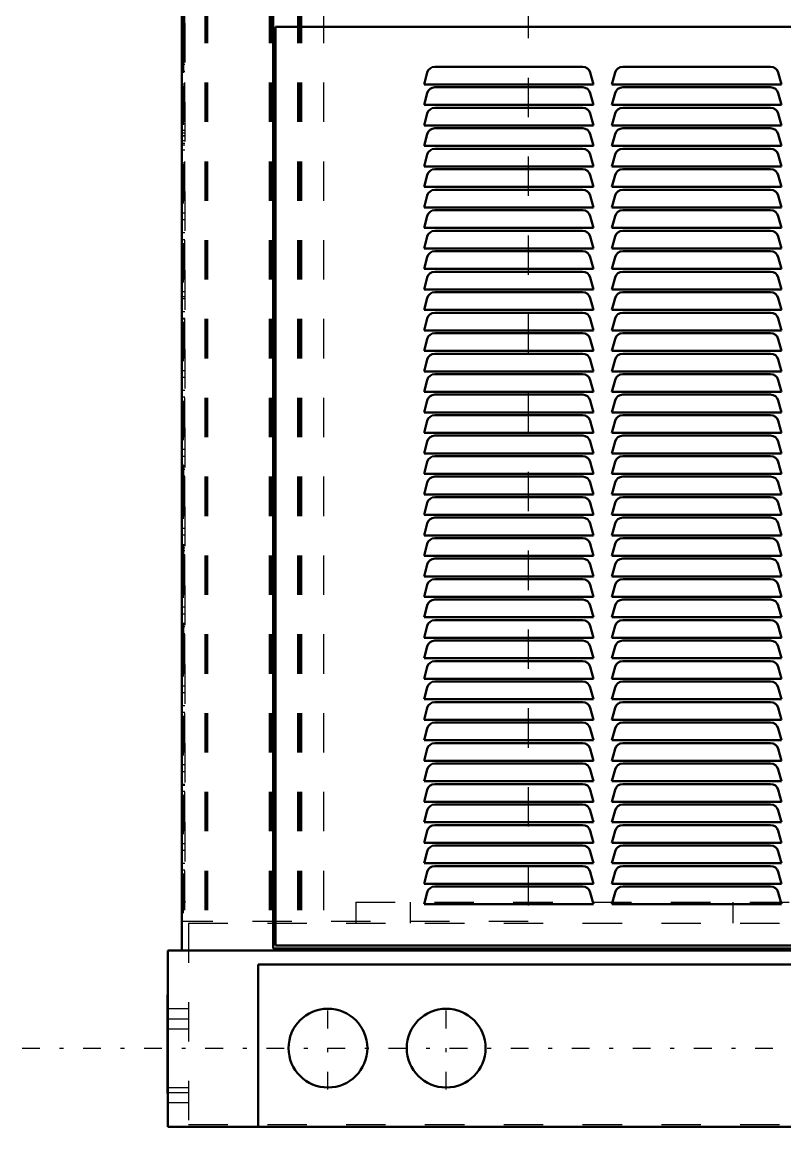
# Model space of a CAD drawing. Header units: inches. Extents: x -40.7 to 51, y -0.3 to 59.
# Drawn here: x -40.7 to -21.34, y 0 to 28.03 of the extents above; entities that cross this region are included whole.
import ezdxf

# ---------------------------------------------------------------- set-up
doc = ezdxf.new("R2010")
doc.units = ezdxf.units.IN
doc.header["$MEASUREMENT"] = 0
doc.linetypes.add('Center', pattern=[1.5, 0.45, -0.5, 0.05, -0.5])
doc.linetypes.add('Dashed', pattern=[2, 1, -1])
for name, color, linetype, lineweight in [('2d ConnectionPoints', 7, 'Continuous', 50), ('AM_0', 7, 'Continuous', 50), ('AM_7', 7, 'Center', 25), ('AM_9', 6, 'Dashed', 25)]:
    doc.layers.add(name, color=color, linetype=linetype, lineweight=lineweight)

msp = doc.modelspace()

# ---------------------------------------------------------------- linework, layer by layer
at = {"layer": '2d ConnectionPoints'}
msp.add_point((-36.646, 26.9), dxfattribs=at)
at = {"layer": 'AM_0'}
for p, q in [((-36.646, 52.60345), (-36.646, 4.475)), ((-34.329, 4.53), (-34.329, 52.42647)), ((-34.269, 27.912), (-8.239, 27.912)), ((-34.269, 4.6), (-34.269, 27.912)), ((-30.5, 26.45), (-30.41914, 26.75176)), ((-30.22596, 26.9), (-26.47404, 26.9)), ((-26.28086, 26.75176), (-26.2, 26.45)), ((-25.73, 26.45), (-25.64914, 26.75176)), ((-25.45596, 26.9), (-21.70404, 26.9)), ((-21.51086, 26.75176), (-21.43, 26.45)), ((-26.2, 26.45), (-30.5, 26.45)), ((-30.22596, 26.38), (-26.47404, 26.38)), ((-21.43, 26.45), (-25.73, 26.45)), ((-25.45596, 26.38), (-21.70404, 26.38)), ((-30.5, 25.93), (-30.41914, 26.23176)), ((-26.28086, 26.23176), (-26.2, 25.93)), ((-25.73, 25.93), (-25.64914, 26.23176)), ((-21.51086, 26.23176), (-21.43, 25.93)), ((-26.2, 25.93), (-30.5, 25.93)), ((-30.22596, 25.86), (-26.47404, 25.86)), ((-21.43, 25.93), (-25.73, 25.93)), ((-25.45596, 25.86), (-21.70404, 25.86)), ((-30.5, 25.41), (-30.41914, 25.71176)), ((-26.28086, 25.71176), (-26.2, 25.41)), ((-25.73, 25.41), (-25.64914, 25.71176)), ((-21.51086, 25.71176), (-21.43, 25.41)), ((-26.2, 25.41), (-30.5, 25.41)), ((-30.22596, 25.34), (-26.47404, 25.34)), ((-21.43, 25.41), (-25.73, 25.41)), ((-25.45596, 25.34), (-21.70404, 25.34)), ((-30.5, 24.89), (-30.41914, 25.19176)), ((-26.28086, 25.19176), (-26.2, 24.89)), ((-25.73, 24.89), (-25.64914, 25.19176)), ((-21.51086, 25.19176), (-21.43, 24.89)), ((-26.2, 24.89), (-30.5, 24.89)), ((-30.5, 24.37), (-30.41914, 24.67176)), ((-30.22596, 24.82), (-26.47404, 24.82)), ((-26.28086, 24.67176), (-26.2, 24.37)), ((-21.43, 24.89), (-25.73, 24.89)), ((-25.73, 24.37), (-25.64914, 24.67176)), ((-25.45596, 24.82), (-21.70404, 24.82)), ((-21.51086, 24.67176), (-21.43, 24.37)), ((-26.2, 24.37), (-30.5, 24.37)), ((-30.5, 23.85), (-30.41914, 24.15176)), ((-30.22596, 24.3), (-26.47404, 24.3)), ((-26.28086, 24.15176), (-26.2, 23.85)), ((-21.43, 24.37), (-25.73, 24.37)), ((-25.73, 23.85), (-25.64914, 24.15176)), ((-25.45596, 24.3), (-21.70404, 24.3)), ((-21.51086, 24.15176), (-21.43, 23.85)), ((-26.2, 23.85), (-30.5, 23.85)), ((-21.43, 23.85), (-25.73, 23.85)), ((-30.5, 23.33), (-30.41914, 23.63176)), ((-30.22596, 23.78), (-26.47404, 23.78)), ((-26.28086, 23.63176), (-26.2, 23.33)), ((-25.73, 23.33), (-25.64914, 23.63176)), ((-25.45596, 23.78), (-21.70404, 23.78)), ((-21.51086, 23.63176), (-21.43, 23.33)), ((-26.2, 23.33), (-30.5, 23.33)), ((-21.43, 23.33), (-25.73, 23.33)), ((-30.5, 22.81), (-30.41914, 23.11176)), ((-30.22596, 23.26), (-26.47404, 23.26)), ((-26.28086, 23.11176), (-26.2, 22.81)), ((-25.73, 22.81), (-25.64914, 23.11176)), ((-25.45596, 23.26), (-21.70404, 23.26)), ((-21.51086, 23.11176), (-21.43, 22.81)), ((-26.2, 22.81), (-30.5, 22.81)), ((-30.22596, 22.74), (-26.47404, 22.74)), ((-21.43, 22.81), (-25.73, 22.81)), ((-25.45596, 22.74), (-21.70404, 22.74)), ((-30.5, 22.29), (-30.41914, 22.59176)), ((-26.28086, 22.59176), (-26.2, 22.29)), ((-25.73, 22.29), (-25.64914, 22.59176)), ((-21.51086, 22.59176), (-21.43, 22.29)), ((-26.2, 22.29), (-30.5, 22.29)), ((-30.22596, 22.22), (-26.47404, 22.22)), ((-21.43, 22.29), (-25.73, 22.29)), ((-25.45596, 22.22), (-21.70404, 22.22)), ((-30.5, 21.77), (-30.41914, 22.07176)), ((-26.28086, 22.07176), (-26.2, 21.77)), ((-25.73, 21.77), (-25.64914, 22.07176)), ((-21.51086, 22.07176), (-21.43, 21.77)), ((-26.2, 21.77), (-30.5, 21.77)), ((-30.22596, 21.7), (-26.47404, 21.7)), ((-21.43, 21.77), (-25.73, 21.77)), ((-25.45596, 21.7), (-21.70404, 21.7)), ((-30.5, 21.25), (-30.41914, 21.55176)), ((-26.28086, 21.55176), (-26.2, 21.25)), ((-25.73, 21.25), (-25.64914, 21.55176)), ((-21.51086, 21.55176), (-21.43, 21.25)), ((-26.2, 21.25), (-30.5, 21.25)), ((-30.5, 20.73), (-30.41914, 21.03176)), ((-30.22596, 21.18), (-26.47404, 21.18)), ((-26.28086, 21.03176), (-26.2, 20.73)), ((-21.43, 21.25), (-25.73, 21.25)), ((-25.73, 20.73), (-25.64914, 21.03176)), ((-25.45596, 21.18), (-21.70404, 21.18)), ((-21.51086, 21.03176), (-21.43, 20.73)), ((-26.2, 20.73), (-30.5, 20.73)), ((-30.5, 20.21), (-30.41914, 20.51176)), ((-30.22596, 20.66), (-26.47404, 20.66)), ((-26.28086, 20.51176), (-26.2, 20.21)), ((-21.43, 20.73), (-25.73, 20.73)), ((-25.73, 20.21), (-25.64914, 20.51176)), ((-25.45596, 20.66), (-21.70404, 20.66)), ((-21.51086, 20.51176), (-21.43, 20.21)), ((-26.2, 20.21), (-30.5, 20.21)), ((-21.43, 20.21), (-25.73, 20.21)), ((-30.5, 19.69), (-30.41914, 19.99176)), ((-30.22596, 20.14), (-26.47404, 20.14)), ((-26.28086, 19.99176), (-26.2, 19.69)), ((-25.73, 19.69), (-25.64914, 19.99176)), ((-25.45596, 20.14), (-21.70404, 20.14)), ((-21.51086, 19.99176), (-21.43, 19.69)), ((-26.2, 19.69), (-30.5, 19.69)), ((-21.43, 19.69), (-25.73, 19.69)), ((-30.5, 19.17), (-30.41914, 19.47176)), ((-30.22596, 19.62), (-26.47404, 19.62)), ((-26.28086, 19.47176), (-26.2, 19.17)), ((-25.73, 19.17), (-25.64914, 19.47176)), ((-25.45596, 19.62), (-21.70404, 19.62)), ((-21.51086, 19.47176), (-21.43, 19.17)), ((-26.2, 19.17), (-30.5, 19.17)), ((-30.22596, 19.1), (-26.47404, 19.1)), ((-21.43, 19.17), (-25.73, 19.17)), ((-25.45596, 19.1), (-21.70404, 19.1)), ((-30.5, 18.65), (-30.41914, 18.95176)), ((-26.28086, 18.95176), (-26.2, 18.65)), ((-25.73, 18.65), (-25.64914, 18.95176)), ((-21.51086, 18.95176), (-21.43, 18.65)), ((-26.2, 18.65), (-30.5, 18.65)), ((-30.22596, 18.58), (-26.47404, 18.58)), ((-21.43, 18.65), (-25.73, 18.65)), ((-25.45596, 18.58), (-21.70404, 18.58)), ((-30.5, 18.13), (-30.41914, 18.43176)), ((-26.28086, 18.43176), (-26.2, 18.13)), ((-25.73, 18.13), (-25.64914, 18.43176)), ((-21.51086, 18.43176), (-21.43, 18.13)), ((-26.2, 18.13), (-30.5, 18.13)), ((-30.22596, 18.06), (-26.47404, 18.06)), ((-21.43, 18.13), (-25.73, 18.13)), ((-25.45596, 18.06), (-21.70404, 18.06)), ((-30.5, 17.61), (-30.41914, 17.91176)), ((-26.28086, 17.91176), (-26.2, 17.61)), ((-25.73, 17.61), (-25.64914, 17.91176)), ((-21.51086, 17.91176), (-21.43, 17.61)), ((-26.2, 17.61), (-30.5, 17.61)), ((-30.5, 17.09), (-30.41914, 17.39176)), ((-30.22596, 17.54), (-26.47404, 17.54)), ((-26.28086, 17.39176), (-26.2, 17.09)), ((-21.43, 17.61), (-25.73, 17.61)), ((-25.73, 17.09), (-25.64914, 17.39176)), ((-25.45596, 17.54), (-21.70404, 17.54)), ((-21.51086, 17.39176), (-21.43, 17.09)), ((-26.2, 17.09), (-30.5, 17.09)), ((-30.5, 16.57), (-30.41914, 16.87176)), ((-30.22596, 17.02), (-26.47404, 17.02)), ((-26.28086, 16.87176), (-26.2, 16.57)), ((-21.43, 17.09), (-25.73, 17.09)), ((-25.73, 16.57), (-25.64914, 16.87176)), ((-25.45596, 17.02), (-21.70404, 17.02)), ((-21.51086, 16.87176), (-21.43, 16.57)), ((-26.2, 16.57), (-30.5, 16.57)), ((-21.43, 16.57), (-25.73, 16.57)), ((-30.5, 16.05), (-30.41914, 16.35176)), ((-30.22596, 16.5), (-26.47404, 16.5)), ((-26.28086, 16.35176), (-26.2, 16.05)), ((-25.73, 16.05), (-25.64914, 16.35176)), ((-25.45596, 16.5), (-21.70404, 16.5)), ((-21.51086, 16.35176), (-21.43, 16.05)), ((-26.2, 16.05), (-30.5, 16.05)), ((-30.22596, 15.98), (-26.47404, 15.98)), ((-21.43, 16.05), (-25.73, 16.05)), ((-25.45596, 15.98), (-21.70404, 15.98)), ((-30.5, 15.53), (-30.41914, 15.83176)), ((-26.28086, 15.83176), (-26.2, 15.53)), ((-25.73, 15.53), (-25.64914, 15.83176)), ((-21.51086, 15.83176), (-21.43, 15.53)), ((-26.2, 15.53), (-30.5, 15.53)), ((-30.22596, 15.46), (-26.47404, 15.46)), ((-21.43, 15.53), (-25.73, 15.53)), ((-25.45596, 15.46), (-21.70404, 15.46)), ((-30.5, 15.01), (-30.41914, 15.31176)), ((-26.28086, 15.31176), (-26.2, 15.01)), ((-25.73, 15.01), (-25.64914, 15.31176)), ((-21.51086, 15.31176), (-21.43, 15.01)), ((-26.2, 15.01), (-30.5, 15.01)), ((-30.22596, 14.94), (-26.47404, 14.94)), ((-21.43, 15.01), (-25.73, 15.01)), ((-25.45596, 14.94), (-21.70404, 14.94)), ((-30.5, 14.49), (-30.41914, 14.79176)), ((-26.28086, 14.79176), (-26.2, 14.49)), ((-25.73, 14.49), (-25.64914, 14.79176)), ((-21.51086, 14.79176), (-21.43, 14.49)), ((-26.2, 14.49), (-30.5, 14.49)), ((-30.22596, 14.42), (-26.47404, 14.42)), ((-21.43, 14.49), (-25.73, 14.49)), ((-25.45596, 14.42), (-21.70404, 14.42)), ((-30.5, 13.97), (-30.41914, 14.27176)), ((-26.28086, 14.27176), (-26.2, 13.97)), ((-25.73, 13.97), (-25.64914, 14.27176)), ((-21.51086, 14.27176), (-21.43, 13.97)), ((-26.2, 13.97), (-30.5, 13.97)), ((-30.5, 13.45), (-30.41914, 13.75176)), ((-30.22596, 13.9), (-26.47404, 13.9)), ((-26.28086, 13.75176), (-26.2, 13.45)), ((-21.43, 13.97), (-25.73, 13.97)), ((-25.73, 13.45), (-25.64914, 13.75176)), ((-25.45596, 13.9), (-21.70404, 13.9)), ((-21.51086, 13.75176), (-21.43, 13.45)), ((-26.2, 13.45), (-30.5, 13.45)), ((-30.5, 12.93), (-30.41914, 13.23176)), ((-30.22596, 13.38), (-26.47404, 13.38)), ((-26.28086, 13.23176), (-26.2, 12.93)), ((-21.43, 13.45), (-25.73, 13.45)), ((-25.73, 12.93), (-25.64914, 13.23176)), ((-25.45596, 13.38), (-21.70404, 13.38)), ((-21.51086, 13.23176), (-21.43, 12.93)), ((-26.2, 12.93), (-30.5, 12.93)), ((-21.43, 12.93), (-25.73, 12.93)), ((-30.5, 12.41), (-30.41914, 12.71176)), ((-30.22596, 12.86), (-26.47404, 12.86)), ((-26.28086, 12.71176), (-26.2, 12.41)), ((-25.73, 12.41), (-25.64914, 12.71176)), ((-25.45596, 12.86), (-21.70404, 12.86)), ((-21.51086, 12.71176), (-21.43, 12.41)), ((-26.2, 12.41), (-30.5, 12.41)), ((-30.22596, 12.34), (-26.47404, 12.34)), ((-21.43, 12.41), (-25.73, 12.41)), ((-25.45596, 12.34), (-21.70404, 12.34)), ((-30.5, 11.89), (-30.41914, 12.19176)), ((-26.28086, 12.19176), (-26.2, 11.89)), ((-25.73, 11.89), (-25.64914, 12.19176)), ((-21.51086, 12.19176), (-21.43, 11.89)), ((-26.2, 11.89), (-30.5, 11.89)), ((-30.22596, 11.82), (-26.47404, 11.82)), ((-21.43, 11.89), (-25.73, 11.89)), ((-25.45596, 11.82), (-21.70404, 11.82)), ((-30.5, 11.37), (-30.41914, 11.67176)), ((-26.28086, 11.67176), (-26.2, 11.37)), ((-25.73, 11.37), (-25.64914, 11.67176)), ((-21.51086, 11.67176), (-21.43, 11.37)), ((-26.2, 11.37), (-30.5, 11.37)), ((-30.22596, 11.3), (-26.47404, 11.3)), ((-21.43, 11.37), (-25.73, 11.37)), ((-25.45596, 11.3), (-21.70404, 11.3)), ((-30.5, 10.85), (-30.41914, 11.15176)), ((-26.28086, 11.15176), (-26.2, 10.85)), ((-25.73, 10.85), (-25.64914, 11.15176)), ((-21.51086, 11.15176), (-21.43, 10.85)), ((-26.2, 10.85), (-30.5, 10.85)), ((-30.22596, 10.78), (-26.47404, 10.78)), ((-21.43, 10.85), (-25.73, 10.85)), ((-25.45596, 10.78), (-21.70404, 10.78)), ((-30.5, 10.33), (-30.41914, 10.63176)), ((-26.28086, 10.63176), (-26.2, 10.33)), ((-25.73, 10.33), (-25.64914, 10.63176)), ((-21.51086, 10.63176), (-21.43, 10.33)), ((-26.2, 10.33), (-30.5, 10.33)), ((-30.5, 9.81), (-30.41914, 10.11176)), ((-30.22596, 10.26), (-26.47404, 10.26)), ((-26.28086, 10.11176), (-26.2, 9.81)), ((-21.43, 10.33), (-25.73, 10.33)), ((-25.73, 9.81), (-25.64914, 10.11176)), ((-25.45596, 10.26), (-21.70404, 10.26)), ((-21.51086, 10.11176), (-21.43, 9.81)), ((-26.2, 9.81), (-30.5, 9.81)), ((-30.5, 9.29), (-30.41914, 9.59176)), ((-30.22596, 9.74), (-26.47404, 9.74)), ((-26.28086, 9.59176), (-26.2, 9.29)), ((-21.43, 9.81), (-25.73, 9.81)), ((-25.73, 9.29), (-25.64914, 9.59176)), ((-25.45596, 9.74), (-21.70404, 9.74)), ((-21.51086, 9.59176), (-21.43, 9.29)), ((-26.2, 9.29), (-30.5, 9.29)), ((-21.43, 9.29), (-25.73, 9.29)), ((-30.5, 8.77), (-30.41914, 9.07176)), ((-30.22596, 9.22), (-26.47404, 9.22)), ((-26.28086, 9.07176), (-26.2, 8.77)), ((-25.73, 8.77), (-25.64914, 9.07176)), ((-25.45596, 9.22), (-21.70404, 9.22)), ((-21.51086, 9.07176), (-21.43, 8.77)), ((-26.2, 8.77), (-30.5, 8.77)), ((-30.22596, 8.7), (-26.47404, 8.7)), ((-21.43, 8.77), (-25.73, 8.77)), ((-25.45596, 8.7), (-21.70404, 8.7)), ((-30.5, 8.25), (-30.41914, 8.55176)), ((-26.28086, 8.55176), (-26.2, 8.25)), ((-25.73, 8.25), (-25.64914, 8.55176)), ((-21.51086, 8.55176), (-21.43, 8.25)), ((-26.2, 8.25), (-30.5, 8.25)), ((-30.22596, 8.18), (-26.47404, 8.18)), ((-21.43, 8.25), (-25.73, 8.25)), ((-25.45596, 8.18), (-21.70404, 8.18)), ((-30.5, 7.73), (-30.41914, 8.03176)), ((-26.28086, 8.03176), (-26.2, 7.73)), ((-25.73, 7.73), (-25.64914, 8.03176)), ((-21.51086, 8.03176), (-21.43, 7.73)), ((-26.2, 7.73), (-30.5, 7.73)), ((-30.22596, 7.66), (-26.47404, 7.66)), ((-21.43, 7.73), (-25.73, 7.73)), ((-25.45596, 7.66), (-21.70404, 7.66)), ((-30.5, 7.21), (-30.41914, 7.51176)), ((-26.28086, 7.51176), (-26.2, 7.21)), ((-25.73, 7.21), (-25.64914, 7.51176)), ((-21.51086, 7.51176), (-21.43, 7.21)), ((-26.2, 7.21), (-30.5, 7.21)), ((-30.22596, 7.14), (-26.47404, 7.14)), ((-21.43, 7.21), (-25.73, 7.21)), ((-25.45596, 7.14), (-21.70404, 7.14)), ((-30.5, 6.69), (-30.41914, 6.99176)), ((-26.28086, 6.99176), (-26.2, 6.69)), ((-25.73, 6.69), (-25.64914, 6.99176)), ((-21.51086, 6.99176), (-21.43, 6.69)), ((-26.2, 6.69), (-30.5, 6.69)), ((-30.5, 6.17), (-30.41914, 6.47176)), ((-30.22596, 6.62), (-26.47404, 6.62)), ((-26.28086, 6.47176), (-26.2, 6.17)), ((-21.43, 6.69), (-25.73, 6.69)), ((-25.73, 6.17), (-25.64914, 6.47176)), ((-25.45596, 6.62), (-21.70404, 6.62)), ((-21.51086, 6.47176), (-21.43, 6.17)), ((-26.2, 6.17), (-30.5, 6.17)), ((-21.43, 6.17), (-25.73, 6.17)), ((-30.5, 5.65), (-30.41914, 5.95176)), ((-30.22596, 6.1), (-26.47404, 6.1)), ((-26.28086, 5.95176), (-26.2, 5.65)), ((-25.73, 5.65), (-25.64914, 5.95176)), ((-25.45596, 6.1), (-21.70404, 6.1)), ((-21.51086, 5.95176), (-21.43, 5.65)), ((-26.2, 5.65), (-30.5, 5.65)), ((-21.43, 5.65), (-25.73, 5.65)), ((-8.179, 4.53), (-34.329, 4.53)), ((-8.239, 4.6), (-34.269, 4.6)), ((-37, 4.475), (-37, 0)), ((-37, 4.475), (37, 4.475)), ((-34.7055, 0), (-34.7055, 4.119)), ((-34.7055, 4.119), (34.7055, 4.119)), ((-37.01, 3.35), (-37, 3.35)), ((-37.01, 3.35), (-37.01, 0.85)), ((-37.01, 0.85), (-37, 0.85)), ((-37, 0), (37, 0))]:
    msp.add_line(p, q, dxfattribs=at)
for centre in [(-32.938, 2), (-29.938, 2)]:
    msp.add_circle(centre, 1, dxfattribs=at)
for centre, start, end in [((-30.22596, 26.7), 90, 165), ((-26.47404, 26.7), 15, 90), ((-25.45596, 26.7), 90, 165), ((-21.70404, 26.7), 15, 90), ((-30.22596, 26.18), 90, 165), ((-26.47404, 26.18), 15, 90), ((-25.45596, 26.18), 90, 165), ((-21.70404, 26.18), 15, 90), ((-30.22596, 25.66), 90, 165), ((-26.47404, 25.66), 15, 90), ((-25.45596, 25.66), 90, 165), ((-21.70404, 25.66), 15, 90), ((-30.22596, 25.14), 90, 165), ((-26.47404, 25.14), 15, 90), ((-25.45596, 25.14), 90, 165), ((-21.70404, 25.14), 15, 90), ((-30.22596, 24.62), 90, 165), ((-26.47404, 24.62), 15, 90), ((-25.45596, 24.62), 90, 165), ((-21.70404, 24.62), 15, 90), ((-30.22596, 24.1), 90, 165), ((-26.47404, 24.1), 15, 90), ((-25.45596, 24.1), 90, 165), ((-21.70404, 24.1), 15, 90), ((-30.22596, 23.58), 90, 165), ((-26.47404, 23.58), 15, 90), ((-25.45596, 23.58), 90, 165), ((-21.70404, 23.58), 15, 90), ((-30.22596, 23.06), 90, 165), ((-26.47404, 23.06), 15, 90), ((-25.45596, 23.06), 90, 165), ((-21.70404, 23.06), 15, 90), ((-30.22596, 22.54), 90, 165), ((-26.47404, 22.54), 15, 90), ((-25.45596, 22.54), 90, 165), ((-21.70404, 22.54), 15, 90), ((-30.22596, 22.02), 90, 165), ((-26.47404, 22.02), 15, 90), ((-25.45596, 22.02), 90, 165), ((-21.70404, 22.02), 15, 90), ((-30.22596, 21.5), 90, 165), ((-26.47404, 21.5), 15, 90), ((-25.45596, 21.5), 90, 165), ((-21.70404, 21.5), 15, 90), ((-30.22596, 20.98), 90, 165), ((-26.47404, 20.98), 15, 90), ((-25.45596, 20.98), 90, 165), ((-21.70404, 20.98), 15, 90), ((-30.22596, 20.46), 90, 165), ((-26.47404, 20.46), 15, 90), ((-25.45596, 20.46), 90, 165), ((-21.70404, 20.46), 15, 90), ((-30.22596, 19.94), 90, 165), ((-26.47404, 19.94), 15, 90), ((-25.45596, 19.94), 90, 165), ((-21.70404, 19.94), 15, 90), ((-30.22596, 19.42), 90, 165), ((-26.47404, 19.42), 15, 90), ((-25.45596, 19.42), 90, 165), ((-21.70404, 19.42), 15, 90), ((-30.22596, 18.9), 90, 165), ((-26.47404, 18.9), 15, 90), ((-25.45596, 18.9), 90, 165), ((-21.70404, 18.9), 15, 90), ((-30.22596, 18.38), 90, 165), ((-26.47404, 18.38), 15, 90), ((-25.45596, 18.38), 90, 165), ((-21.70404, 18.38), 15, 90), ((-30.22596, 17.86), 90, 165), ((-26.47404, 17.86), 15, 90), ((-25.45596, 17.86), 90, 165), ((-21.70404, 17.86), 15, 90), ((-30.22596, 17.34), 90, 165), ((-26.47404, 17.34), 15, 90), ((-25.45596, 17.34), 90, 165), ((-21.70404, 17.34), 15, 90), ((-30.22596, 16.82), 90, 165), ((-26.47404, 16.82), 15, 90), ((-25.45596, 16.82), 90, 165), ((-21.70404, 16.82), 15, 90), ((-30.22596, 16.3), 90, 165), ((-26.47404, 16.3), 15, 90), ((-25.45596, 16.3), 90, 165), ((-21.70404, 16.3), 15, 90), ((-30.22596, 15.78), 90, 165), ((-26.47404, 15.78), 15, 90), ((-25.45596, 15.78), 90, 165), ((-21.70404, 15.78), 15, 90), ((-30.22596, 15.26), 90, 165), ((-26.47404, 15.26), 15, 90), ((-25.45596, 15.26), 90, 165), ((-21.70404, 15.26), 15, 90), ((-30.22596, 14.74), 90, 165), ((-26.47404, 14.74), 15, 90), ((-25.45596, 14.74), 90, 165), ((-21.70404, 14.74), 15, 90), ((-30.22596, 14.22), 90, 165), ((-26.47404, 14.22), 15, 90), ((-25.45596, 14.22), 90, 165), ((-21.70404, 14.22), 15, 90), ((-30.22596, 13.7), 90, 165), ((-26.47404, 13.7), 15, 90), ((-25.45596, 13.7), 90, 165), ((-21.70404, 13.7), 15, 90), ((-30.22596, 13.18), 90, 165), ((-26.47404, 13.18), 15, 90), ((-25.45596, 13.18), 90, 165), ((-21.70404, 13.18), 15, 90), ((-30.22596, 12.66), 90, 165), ((-26.47404, 12.66), 15, 90), ((-25.45596, 12.66), 90, 165), ((-21.70404, 12.66), 15, 90), ((-30.22596, 12.14), 90, 165), ((-26.47404, 12.14), 15, 90), ((-25.45596, 12.14), 90, 165), ((-21.70404, 12.14), 15, 90), ((-30.22596, 11.62), 90, 165), ((-26.47404, 11.62), 15, 90), ((-25.45596, 11.62), 90, 165), ((-21.70404, 11.62), 15, 90), ((-30.22596, 11.1), 90, 165), ((-26.47404, 11.1), 15, 90), ((-25.45596, 11.1), 90, 165), ((-21.70404, 11.1), 15, 90), ((-30.22596, 10.58), 90, 165), ((-26.47404, 10.58), 15, 90), ((-25.45596, 10.58), 90, 165), ((-21.70404, 10.58), 15, 90), ((-30.22596, 10.06), 90, 165), ((-26.47404, 10.06), 15, 90), ((-25.45596, 10.06), 90, 165), ((-21.70404, 10.06), 15, 90), ((-30.22596, 9.54), 90, 165), ((-26.47404, 9.54), 15, 90), ((-25.45596, 9.54), 90, 165), ((-21.70404, 9.54), 15, 90), ((-30.22596, 9.02), 90, 165), ((-26.47404, 9.02), 15, 90), ((-25.45596, 9.02), 90, 165), ((-21.70404, 9.02), 15, 90), ((-30.22596, 8.5), 90, 165), ((-26.47404, 8.5), 15, 90), ((-25.45596, 8.5), 90, 165), ((-21.70404, 8.5), 15, 90), ((-30.22596, 7.98), 90, 165), ((-26.47404, 7.98), 15, 90), ((-25.45596, 7.98), 90, 165), ((-21.70404, 7.98), 15, 90), ((-30.22596, 7.46), 90, 165), ((-26.47404, 7.46), 15, 90), ((-25.45596, 7.46), 90, 165), ((-21.70404, 7.46), 15, 90), ((-30.22596, 6.94), 90, 165), ((-26.47404, 6.94), 15, 90), ((-25.45596, 6.94), 90, 165), ((-21.70404, 6.94), 15, 90), ((-30.22596, 6.42), 90, 165), ((-26.47404, 6.42), 15, 90), ((-25.45596, 6.42), 90, 165), ((-21.70404, 6.42), 15, 90), ((-30.22596, 5.9), 90, 165), ((-26.47404, 5.9), 15, 90), ((-25.45596, 5.9), 90, 165), ((-21.70404, 5.9), 15, 90)]:
    msp.add_arc(centre, 0.2, start, end, dxfattribs=at)
at = {"layer": 'AM_7'}
for p, q in [((-36.65, 25.22), (-36.562, 25.22)), ((-36.65, 25.028), (-36.562, 25.028)), ((-36.65, 20.505), (-36.562, 20.505)), ((-36.65, 14.505), (-36.562, 14.505)), ((-36.65, 8.415), (-36.562, 8.415)), ((-32.938, 0.95), (-32.938, 3.05)), ((-29.938, 0.95), (-29.938, 3.05)), ((-40.7, 2), (40.7, 2))]:
    msp.add_line(p, q, dxfattribs=at)
at = {"layer": 'AM_9'}
for p, q in [((-36.612, 52.42647), (-36.612, 5.213)), ((-36.578, 52.5), (-36.578, 5.213)), ((-36.061, 52.5), (-36.061, 5.213)), ((-36.027, 52.5), (-36.027, 5.213)), ((-35.993, 52.5), (-35.993, 5.213)), ((-34.429, 52.5), (-34.429, 5.213)), ((-34.395, 52.5), (-34.395, 5.213)), ((-34.361, 52.5), (-34.361, 5.213)), ((-34.327, 52.5), (-34.327, 5.213)), ((-33.709, 52.5), (-33.709, 5.213)), ((-33.675, 52.5), (-33.675, 5.213)), ((-33.641, 52.5), (-33.641, 5.213)), ((-33.607, 52.5), (-33.607, 5.213)), ((-33.05, 52.5), (-33.05, 5.213)), ((-27.856, 52.622), (-27.856, 5.213)), ((-36.566, 42.005), (-36.566, 24.455)), ((-36.606, 35.75), (-36.606, 25.5)), ((-36.566, 27.955), (-36.646, 27.955)), ((-36.566, 27.78265), (-36.646, 27.78265)), ((-36.566, 27.455), (-36.646, 27.455)), ((-36.566, 27.28265), (-36.646, 27.28265)), ((-36.566, 26.955), (-36.646, 26.955)), ((-36.566, 26.78265), (-36.646, 26.78265)), ((-36.566, 26.455), (-36.646, 26.455)), ((-36.566, 26.28265), (-36.646, 26.28265)), ((-36.566, 25.955), (-36.646, 25.955)), ((-36.566, 25.78265), (-36.646, 25.78265)), ((-36.606, 25.56), (-36.646, 25.56)), ((-36.606, 25.5), (-36.646, 25.5)), ((-36.566, 25.455), (-36.646, 25.455)), ((-36.566, 25.284), (-36.646, 25.284)), ((-36.566, 25.28265), (-36.646, 25.28265)), ((-36.646, 25.156), (-36.566, 25.156)), ((-36.566, 25.137), (-36.646, 25.137)), ((-36.566, 24.955), (-36.646, 24.955)), ((-36.646, 24.919), (-36.566, 24.919)), ((-36.566, 24.78265), (-36.646, 24.78265)), ((-36.566, 24.455), (-36.646, 24.455)), ((-36.566, 23.735), (-36.646, 23.735)), ((-36.566, 23.735), (-36.566, 5.685)), ((-36.566, 23.51265), (-36.646, 23.51265)), ((-36.566, 23.185), (-36.646, 23.185)), ((-36.566, 23.01265), (-36.646, 23.01265)), ((-36.566, 22.685), (-36.646, 22.685)), ((-36.566, 22.51265), (-36.646, 22.51265)), ((-36.566, 22.185), (-36.646, 22.185)), ((-36.566, 22.01265), (-36.646, 22.01265)), ((-36.566, 21.685), (-36.646, 21.685)), ((-36.566, 21.51265), (-36.646, 21.51265)), ((-36.566, 21.185), (-36.646, 21.185)), ((-36.566, 21.065), (-36.646, 21.065)), ((-36.566, 21.01265), (-36.646, 21.01265)), ((-36.566, 20.685), (-36.646, 20.685)), ((-36.566, 20.51265), (-36.646, 20.51265)), ((-36.566, 20.185), (-36.646, 20.185)), ((-36.566, 20.01265), (-36.646, 20.01265)), ((-36.646, 19.945), (-36.566, 19.945)), ((-36.566, 19.685), (-36.646, 19.685)), ((-36.566, 19.51265), (-36.646, 19.51265)), ((-36.566, 19.185), (-36.646, 19.185)), ((-36.566, 19.01265), (-36.646, 19.01265)), ((-36.566, 18.685), (-36.646, 18.685)), ((-36.566, 18.51265), (-36.646, 18.51265)), ((-36.566, 18.185), (-36.646, 18.185)), ((-36.566, 18.01265), (-36.646, 18.01265)), ((-36.566, 17.685), (-36.646, 17.685)), ((-36.566, 17.51265), (-36.646, 17.51265)), ((-36.566, 17.185), (-36.646, 17.185)), ((-36.566, 17.01265), (-36.646, 17.01265)), ((-36.606, 16.79), (-36.646, 16.79)), ((-36.606, 16.73), (-36.646, 16.73)), ((-36.566, 16.685), (-36.646, 16.685)), ((-36.606, 16.79), (-36.606, 12.29)), ((-36.566, 16.51265), (-36.646, 16.51265)), ((-36.566, 16.185), (-36.646, 16.185)), ((-36.566, 16.01265), (-36.646, 16.01265)), ((-36.566, 15.685), (-36.646, 15.685)), ((-36.566, 15.51265), (-36.646, 15.51265)), ((-36.566, 15.185), (-36.646, 15.185)), ((-36.566, 15.01265), (-36.646, 15.01265)), ((-36.566, 14.685), (-36.646, 14.685)), ((-36.566, 14.614), (-36.646, 14.614)), ((-36.566, 14.51265), (-36.646, 14.51265)), ((-36.646, 14.396), (-36.566, 14.396)), ((-36.566, 14.185), (-36.646, 14.185)), ((-36.566, 14.01265), (-36.646, 14.01265)), ((-36.566, 13.685), (-36.646, 13.685)), ((-36.566, 13.51265), (-36.646, 13.51265)), ((-36.566, 13.185), (-36.646, 13.185)), ((-36.566, 13.01265), (-36.646, 13.01265)), ((-36.566, 12.685), (-36.646, 12.685)), ((-36.566, 12.51265), (-36.646, 12.51265)), ((-36.606, 12.35), (-36.646, 12.35)), ((-36.606, 12.29), (-36.646, 12.29)), ((-36.566, 12.185), (-36.646, 12.185)), ((-36.566, 12.01265), (-36.646, 12.01265)), ((-36.566, 11.685), (-36.646, 11.685)), ((-36.566, 11.51265), (-36.646, 11.51265)), ((-36.566, 11.185), (-36.646, 11.185)), ((-36.566, 11.01265), (-36.646, 11.01265)), ((-36.566, 10.685), (-36.646, 10.685)), ((-36.566, 10.51265), (-36.646, 10.51265)), ((-36.566, 10.185), (-36.646, 10.185)), ((-36.566, 10.01265), (-36.646, 10.01265)), ((-36.566, 9.685), (-36.646, 9.685)), ((-36.566, 9.51265), (-36.646, 9.51265)), ((-36.566, 9.185), (-36.646, 9.185)), ((-36.566, 9.01265), (-36.646, 9.01265)), ((-36.566, 8.685), (-36.646, 8.685)), ((-36.566, 8.665), (-36.646, 8.665)), ((-36.566, 8.51265), (-36.646, 8.51265)), ((-36.566, 8.185), (-36.646, 8.185)), ((-36.646, 8.165), (-36.566, 8.165)), ((-36.566, 8.01265), (-36.646, 8.01265)), ((-36.566, 7.685), (-36.646, 7.685)), ((-36.566, 7.51265), (-36.646, 7.51265)), ((-36.566, 7.185), (-36.646, 7.185)), ((-36.566, 7.01265), (-36.646, 7.01265)), ((-36.566, 6.685), (-36.646, 6.685)), ((-36.566, 6.51265), (-36.646, 6.51265)), ((-36.566, 6.185), (-36.646, 6.185)), ((-36.566, 6.01265), (-36.646, 6.01265)), ((-36.566, 5.685), (-36.646, 5.685)), ((-32.234, 5.704), (-32.234, 5.167)), ((-32.234, 5.704), (-16.206, 5.704)), ((-30.856, 5.704), (-30.856, 5.167)), ((-22.661, 5.704), (-22.661, 5.167)), ((-27.856, 5.213), (-36.646, 5.213)), ((-36.4755, 5.167), (36.4755, 5.167)), ((-36.4755, 5.167), (-36.4755, 0.058)), ((-37.01, 3.1), (-37, 3.1)), ((-36.4755, 3), (-37, 3)), ((-37, 2.74), (-36.4755, 2.74)), ((-37, 2.49), (-36.4755, 2.49)), ((-37.01, 1.1), (-37, 1.1)), ((-37, 1), (-36.4755, 1)), ((-37, 0.87), (-36.4755, 0.87)), ((-37, 0.62), (-36.4755, 0.62)), ((-36.4755, 0.058), (36.4755, 0.058))]:
    msp.add_line(p, q, dxfattribs=at)

doc.saveas('drawing.dxf')
